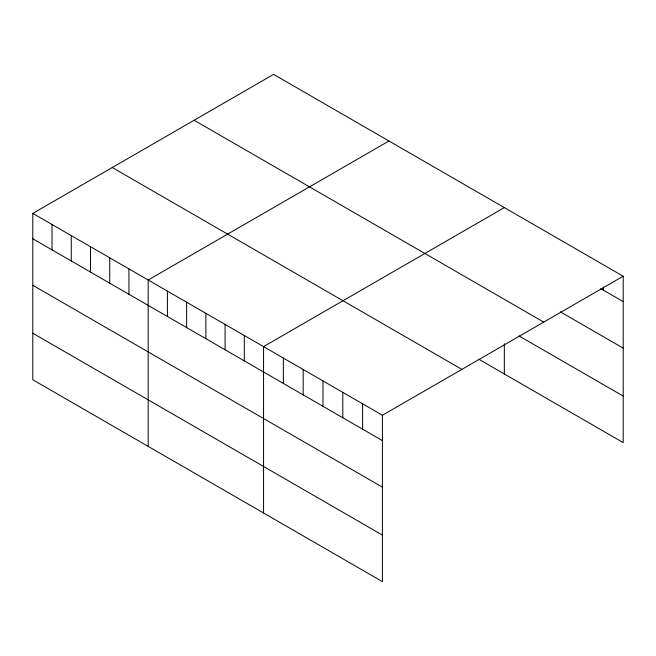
<?xml version="1.0" encoding="UTF-8"?>
<svg xmlns="http://www.w3.org/2000/svg" width="656" height="656" viewBox="0 0 656 656"><rect width="100%" height="100%" fill="white"/><g stroke="black" fill="none" stroke-linecap="round" stroke-linejoin="round"><path stroke-width="0.98" d="M32.8 213.397L382.415 415.248L382.415 581.618L32.8 379.767L32.8 213.397L273.585 74.382L623.2 276.233L623.2 442.603L478.978 359.34M388.959 140.991L148.174 280.005L148.174 446.383M504.333 207.599L263.548 346.614L263.548 512.992M382.415 415.248L623.2 276.233M600.806 288.681L623.2 301.604M560.322 311.83L623.2 348.139M194.127 120.253L543.742 322.104M518.97 335.905L623.2 396.076M112.258 167.518L461.873 369.369M32.8 238.768L382.415 440.619M32.8 285.303L382.415 487.154M32.8 333.24L382.415 535.091M603.389 287.123L603.389 290.165M504.333 343.629L504.333 373.977M362.604 403.809L362.604 429.18M342.793 392.37L342.793 417.749M322.982 380.931L322.982 406.31M303.17 369.492L303.17 394.871M283.359 358.053L283.359 383.432M244.319 335.511L244.319 360.89M225.09 324.408L225.09 349.787M205.861 313.314L205.861 338.685M186.632 302.211L186.632 327.582M167.403 291.108L167.403 316.487M128.945 268.903L128.945 294.282M109.716 257.8L109.716 283.179M90.487 246.697L90.487 272.076M71.258 235.594L71.258 260.973M52.029 224.5L52.029 249.87"/></g></svg>
